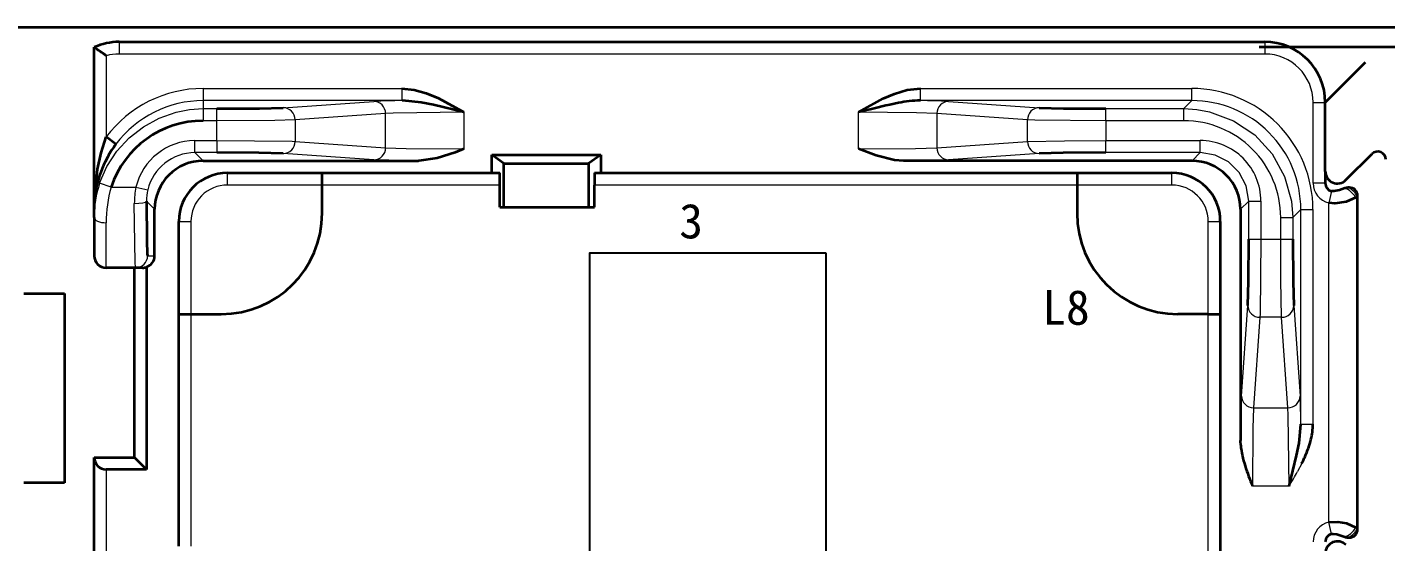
# Model space of a CAD drawing. Header units: millimetres. Extents: x 17 to 3784, y 12 to 1382.
# Drawn here: x 983.89 to 993.78, y 1091.47 to 1095.22 of the extents above; entities that cross this region are included whole.
import ezdxf

# ---------------------------------------------------------------- set-up
doc = ezdxf.new("R2010")
doc.units = ezdxf.units.MM
doc.layers.add('0层_1', color=7, linetype='Continuous', lineweight=25)
doc.styles.add('FangSong_GB2312_Style', font='simfang.ttf')

msp = doc.modelspace()

# ---------------------------------------------------------------- linework, layer by layer
at = {"color": 0, "lineweight": 35}
for p, q in [((964.3301, 1095.2229), (1004.4293, 1095.2229)), ((984.562, 1095.1155), (992.9006, 1095.1155))]:
    msp.add_line(p, q, dxfattribs=at)
at = {"color": 0, "lineweight": 35, "ltscale": 0.100272}
msp.add_line((984.3797, 1093.8975), (984.3797, 1095.076), dxfattribs=at)
at = {"color": 0, "lineweight": 13, "ltscale": 0.0075}
for p, q in [((984.562, 1095.1155), (984.562, 1095.0273)), ((992.9006, 1095.1155), (992.9006, 1095.0273)), ((984.5036, 1094.0577), (984.4199, 1094.0854)), ((985.3493, 1094.1605), (985.3493, 1094.0724)), ((992.2248, 1094.0724), (992.2248, 1094.1605)), ((993.3866, 1094.0285), (993.3665, 1093.9427)), ((984.9967, 1093.8079), (985.0849, 1093.8079)), ((992.4892, 1093.8079), (992.5774, 1093.8079)), ((993.0168, 1093.8362), (993.105, 1093.8362)), ((993.0168, 1093.6791), (993.105, 1093.6791)), ((993.3866, 1091.5306), (993.3665, 1091.6164))]:
    msp.add_line(p, q, dxfattribs=at)
at = {"color": 0, "lineweight": 35, "ltscale": 0.272501}
msp.add_line((996.0629, 1095.076), (992.8603, 1095.076), dxfattribs=at)
at = {"color": 0, "lineweight": 13, "ltscale": 0.050296}
msp.add_line((984.4678, 1095.0145), (984.4678, 1094.4234), dxfattribs=at)
at = {"color": 0, "lineweight": 13}
msp.add_line((992.9006, 1095.0273), (984.562, 1095.0273), dxfattribs=at)
at = {"color": 0, "lineweight": 35, "ltscale": 0.035355}
msp.add_line((993.3413, 1094.674), (993.6351, 1094.9678), dxfattribs=at)
at = {"color": 0, "lineweight": 13, "ltscale": 0.123099}
for p, q in [((985.173, 1094.776), (986.6198, 1094.776)), ((986.6198, 1094.6879), (985.173, 1094.6879))]:
    msp.add_line(p, q, dxfattribs=at)
at = {"color": 0, "lineweight": 13, "ltscale": 0.007499}
for p, q in [((985.173, 1094.776), (985.173, 1094.6879)), ((986.6198, 1094.776), (986.6198, 1094.6879)), ((990.396, 1094.6879), (990.396, 1094.776)), ((992.3703, 1094.6879), (992.3703, 1094.776)), ((985.173, 1094.6294), (985.173, 1094.5412)), ((985.2725, 1094.5412), (985.2725, 1094.6294)), ((991.7434, 1094.5412), (991.7434, 1094.6294)), ((992.3118, 1094.5412), (992.3118, 1094.6294)), ((985.1129, 1094.3087), (985.1129, 1094.3968)), ((985.2725, 1094.3968), (985.2725, 1094.3087)), ((991.7434, 1094.3087), (991.7434, 1094.3968)), ((992.4318, 1094.3087), (992.4318, 1094.3968))]:
    msp.add_line(p, q, dxfattribs=at)
at = {"color": 0, "lineweight": 13, "ltscale": 0.167979}
for p, q in [((990.396, 1094.776), (992.3703, 1094.776)), ((992.3703, 1094.6879), (990.396, 1094.6879))]:
    msp.add_line(p, q, dxfattribs=at)
at = {"color": 0, "lineweight": 13, "ltscale": 0.00498}
msp.add_line((985.173, 1094.6879), (985.173, 1094.6294), dxfattribs=at)
at = {"color": 0, "lineweight": 13, "ltscale": 0.056199}
for p, q in [((985.757, 1094.636), (986.4159, 1094.682)), ((991.1732, 1094.5479), (990.5144, 1094.5939)), ((990.5144, 1094.3442), (991.1732, 1094.3902)), ((986.4159, 1094.2561), (985.757, 1094.3021))]:
    msp.add_line(p, q, dxfattribs=at)
at = {"color": 0, "lineweight": 35, "ltscale": 0.000236542}
msp.add_line((986.6237, 1094.6879), (986.6209, 1094.6879), dxfattribs=at)
at = {"color": 0, "lineweight": 35, "ltscale": 0.000238068}
msp.add_line((990.3949, 1094.6879), (990.3921, 1094.6879), dxfattribs=at)
at = {"color": 0, "lineweight": 13, "ltscale": 0.0562}
for p, q in [((990.5999, 1094.682), (991.2588, 1094.636)), ((986.5015, 1094.5939), (985.8426, 1094.5479)), ((985.8426, 1094.3902), (986.5015, 1094.3442)), ((991.2588, 1094.3021), (990.5999, 1094.2561)), ((992.7317, 1092.5356), (992.7777, 1093.1945)), ((993.1116, 1093.1945), (993.1576, 1092.5356)), ((992.8658, 1093.109), (992.8198, 1092.4501)), ((993.0695, 1092.4501), (993.0235, 1093.109))]:
    msp.add_line(p, q, dxfattribs=at)
at = {"color": 0, "lineweight": 13, "ltscale": 0.007042}
msp.add_line((992.3118, 1094.6294), (992.3703, 1094.6879), dxfattribs=at)
at = {"color": 0, "lineweight": 13, "ltscale": 0.050117}
msp.add_line((993.2531, 1094.0857), (993.2531, 1094.6747), dxfattribs=at)
at = {"color": 0, "lineweight": 13, "ltscale": 0.007501}
for p, q in [((993.2531, 1094.6747), (993.3413, 1094.6747)), ((993.3413, 1094.0857), (993.2531, 1094.0857))]:
    msp.add_line(p, q, dxfattribs=at)
at = {"color": 0, "lineweight": 35, "ltscale": 6.40869e-05}
msp.add_line((993.3413, 1094.6747), (993.3413, 1094.674), dxfattribs=at)
at = {"color": 0, "lineweight": 35, "ltscale": 0.042705}
msp.add_line((993.3413, 1094.1721), (993.3413, 1094.674), dxfattribs=at)
at = {"color": 0, "lineweight": 13, "ltscale": 0.008463}
for p, q in [((985.173, 1094.6294), (985.2725, 1094.6294)), ((985.2725, 1094.5412), (985.173, 1094.5412))]:
    msp.add_line(p, q, dxfattribs=at)
at = {"color": 0, "lineweight": 13, "ltscale": 0.021239}
for p, q in [((986.5015, 1094.3442), (986.5015, 1094.5939)), ((990.5144, 1094.5939), (990.5144, 1094.3442)), ((992.8198, 1092.4501), (993.0695, 1092.4501))]:
    msp.add_line(p, q, dxfattribs=at)
at = {"color": 0, "lineweight": 13, "ltscale": 0.022759}
for p, q in [((987.0716, 1094.6028), (987.0716, 1094.3353)), ((989.9442, 1094.3353), (989.9442, 1094.6028))]:
    msp.add_line(p, q, dxfattribs=at)
at = {"color": 0, "lineweight": 35, "ltscale": 0.005631}
msp.add_line((990.2357, 1094.6711), (990.1709, 1094.6578), dxfattribs=at)
at = {"color": 0, "lineweight": 13, "ltscale": 0.048364}
for p, q in [((991.7434, 1094.6294), (992.3118, 1094.6294)), ((992.3118, 1094.5412), (991.7434, 1094.5412))]:
    msp.add_line(p, q, dxfattribs=at)
at = {"color": 0, "lineweight": 13, "ltscale": 0.012286}
for p, q in [((985.2725, 1094.3968), (985.2725, 1094.5412)), ((991.7434, 1094.5412), (991.7434, 1094.3968)), ((992.8724, 1093.6791), (993.0168, 1093.6791))]:
    msp.add_line(p, q, dxfattribs=at)
at = {"color": 0, "lineweight": 13, "ltscale": 0.01341}
for p, q in [((985.8426, 1094.5479), (985.8426, 1094.3902)), ((991.1732, 1094.3902), (991.1732, 1094.5479))]:
    msp.add_line(p, q, dxfattribs=at)
at = {"color": 0, "lineweight": 35, "ltscale": 0.007499}
msp.add_line((984.5384, 1094.3705), (984.4678, 1094.4234), dxfattribs=at)
at = {"color": 0, "lineweight": 13, "ltscale": 0.013574}
for p, q in [((985.1129, 1094.3968), (985.2725, 1094.3968)), ((985.2725, 1094.3087), (985.1129, 1094.3087))]:
    msp.add_line(p, q, dxfattribs=at)
at = {"color": 0, "lineweight": 13, "ltscale": 0.058574}
for p, q in [((991.7434, 1094.3968), (992.4318, 1094.3968)), ((992.4318, 1094.3087), (991.7434, 1094.3087))]:
    msp.add_line(p, q, dxfattribs=at)
at = {"color": 0, "lineweight": 35, "ltscale": 0.003594}
msp.add_line((984.479, 1094.279), (984.4594, 1094.2416), dxfattribs=at)
at = {"color": 0, "lineweight": 13, "ltscale": 0.007223}
msp.add_line((985.1129, 1094.3087), (985.173, 1094.2487), dxfattribs=at)
at = {"color": 0, "lineweight": 35, "ltscale": 0.01125}
for p, q in [((987.2739, 1094.1605), (987.2739, 1094.2927)), ((988.0672, 1094.2927), (988.0672, 1094.1605))]:
    msp.add_line(p, q, dxfattribs=at)
at = {"color": 0, "lineweight": 35, "ltscale": 0.0675}
msp.add_line((987.2739, 1094.2927), (988.0672, 1094.2927), dxfattribs=at)
at = {"color": 0, "lineweight": 35, "ltscale": 0.009216}
for p, q in [((987.362, 1094.2298), (987.2739, 1094.2927)), ((988.0672, 1094.2927), (987.979, 1094.2298))]:
    msp.add_line(p, q, dxfattribs=at)
at = {"color": 0, "lineweight": 13, "ltscale": 0.007224}
for p, q in [((992.3717, 1094.2487), (992.4318, 1094.3087)), ((992.7843, 1093.9562), (992.7243, 1093.8961))]:
    msp.add_line(p, q, dxfattribs=at)
at = {"color": 0, "lineweight": 35, "ltscale": 0.022856}
msp.add_line((993.4918, 1094.1097), (993.6817, 1094.2997), dxfattribs=at)
at = {"color": 0, "lineweight": 35, "ltscale": 0.133382}
msp.add_line((985.173, 1094.2487), (986.7406, 1094.2487), dxfattribs=at)
at = {"color": 0, "lineweight": 13, "ltscale": 0.027629}
msp.add_line((986.7406, 1094.2487), (986.4159, 1094.2561), dxfattribs=at)
at = {"color": 0, "lineweight": 35, "ltscale": 0.000262456}
msp.add_line((986.7437, 1094.2487), (986.7406, 1094.2487), dxfattribs=at)
at = {"color": 0, "lineweight": 35, "ltscale": 0.052501}
msp.add_line((987.362, 1094.2298), (987.979, 1094.2298), dxfattribs=at)
at = {"color": 0, "lineweight": 35, "ltscale": 0.027143}
for p, q in [((987.362, 1093.9108), (987.362, 1094.2298)), ((987.979, 1094.2298), (987.979, 1093.9108))]:
    msp.add_line(p, q, dxfattribs=at)
at = {"color": 0, "lineweight": 35, "ltscale": 0.000263981}
for p, q in [((990.2752, 1094.2487), (990.2721, 1094.2487)), ((992.7243, 1092.2079), (992.7243, 1092.211))]:
    msp.add_line(p, q, dxfattribs=at)
at = {"color": 0, "lineweight": 35, "ltscale": 0.17838}
msp.add_line((992.3717, 1094.2487), (990.2752, 1094.2487), dxfattribs=at)
at = {"color": 0, "lineweight": 35, "ltscale": 0.058749}
for p, q in [((985.3493, 1094.1605), (986.0398, 1094.1605)), ((991.5343, 1094.1605), (992.2248, 1094.1605)), ((987.3326, 1093.9108), (988.0231, 1093.9108))]:
    msp.add_line(p, q, dxfattribs=at)
at = {"color": 0, "lineweight": 35, "ltscale": 0.110001}
msp.add_line((986.0398, 1094.1605), (987.3326, 1094.1605), dxfattribs=at)
at = {"color": 0, "lineweight": 35, "ltscale": 0.0075}
for p, q in [((986.0398, 1094.0724), (986.0398, 1094.1605)), ((987.3326, 1094.0724), (987.3326, 1094.1605)), ((988.0231, 1094.1605), (988.0231, 1094.0724)), ((991.5343, 1094.1605), (991.5343, 1094.0724)), ((984.9967, 1093.1322), (985.0849, 1093.1322)), ((992.4892, 1093.1322), (992.5774, 1093.1322))]:
    msp.add_line(p, q, dxfattribs=at)
at = {"color": 0, "lineweight": 35, "ltscale": 0.29875}
msp.add_line((988.0231, 1094.1605), (991.5343, 1094.1605), dxfattribs=at)
at = {"color": 0, "lineweight": 35, "ltscale": 0.007348}
msp.add_line((993.3413, 1094.1721), (993.3413, 1094.0857), dxfattribs=at)
at = {"color": 0, "lineweight": 13, "ltscale": 0.015358}
msp.add_line((984.5036, 1094.0577), (984.6841, 1094.0577), dxfattribs=at)
at = {"color": 0, "lineweight": 13, "ltscale": 0.007498}
for p, q in [((984.6841, 1094.0577), (984.7699, 1094.0374)), ((992.7843, 1093.9562), (992.8724, 1093.9562)), ((993.1635, 1093.8947), (993.2516, 1093.8947)), ((992.7843, 1093.6791), (992.8724, 1093.6791)), ((993.1635, 1092.3318), (993.2516, 1092.3318))]:
    msp.add_line(p, q, dxfattribs=at)
at = {"color": 0, "lineweight": 13, "ltscale": 0.058749}
for p, q in [((986.0398, 1094.0724), (985.3493, 1094.0724)), ((992.2248, 1094.0724), (991.5343, 1094.0724))]:
    msp.add_line(p, q, dxfattribs=at)
at = {"color": 0, "lineweight": 13, "ltscale": 0.110001}
msp.add_line((987.3326, 1094.0724), (986.0398, 1094.0724), dxfattribs=at)
at = {"color": 0, "lineweight": 35, "ltscale": 0.0175}
for p, q in [((986.0398, 1093.8667), (986.0398, 1094.0724)), ((991.5343, 1094.0724), (991.5343, 1093.8667))]:
    msp.add_line(p, q, dxfattribs=at)
at = {"color": 0, "lineweight": 35, "ltscale": 0.01375}
for p, q in [((987.3326, 1093.9108), (987.3326, 1094.0724)), ((988.0231, 1093.9108), (988.0231, 1094.0724))]:
    msp.add_line(p, q, dxfattribs=at)
at = {"color": 0, "lineweight": 13, "ltscale": 0.29875}
msp.add_line((991.5343, 1094.0724), (988.0231, 1094.0724), dxfattribs=at)
at = {"color": 0, "lineweight": 35, "ltscale": 0.000515996}
for p, q in [((993.514, 1094.0542), (993.508, 1094.054)), ((993.508, 1091.5051), (993.514, 1091.5049))]:
    msp.add_line(p, q, dxfattribs=at)
at = {"color": 0, "lineweight": 13, "ltscale": 0.000375051}
msp.add_line((993.5119, 1094.0522), (993.508, 1094.054), dxfattribs=at)
at = {"color": 0, "lineweight": 13, "ltscale": 0.001185}
for p, q in [((993.5743, 1093.9898), (993.5629, 1093.9818)), ((993.5629, 1091.5773), (993.5743, 1091.5693))]:
    msp.add_line(p, q, dxfattribs=at)
at = {"color": 0, "lineweight": 13, "ltscale": 0.000251938}
for p, q in [((993.5764, 1093.9919), (993.5743, 1093.9898)), ((993.5743, 1091.5693), (993.5764, 1091.5672))]:
    msp.add_line(p, q, dxfattribs=at)
at = {"color": 0, "lineweight": 13, "ltscale": 0.205949}
msp.add_line((993.5743, 1093.9898), (993.5743, 1091.5693), dxfattribs=at)
at = {"color": 0, "lineweight": 35, "ltscale": 0.206305}
msp.add_line((993.5764, 1091.5672), (993.5764, 1093.9919), dxfattribs=at)
at = {"color": 0, "lineweight": 35, "ltscale": 0.003913}
msp.add_line((984.3803, 1093.9435), (984.3797, 1093.8975), dxfattribs=at)
at = {"color": 0, "lineweight": 35, "ltscale": 0.000141144}
msp.add_line((984.3797, 1093.8959), (984.3797, 1093.8975), dxfattribs=at)
at = {"color": 0, "lineweight": 35, "ltscale": 0.005009}
msp.add_line((984.3797, 1093.8369), (984.3797, 1093.8957), dxfattribs=at)
at = {"color": 0, "lineweight": 13, "ltscale": 0.007202}
msp.add_line((984.8204, 1093.8961), (984.7606, 1093.956), dxfattribs=at)
at = {"color": 0, "lineweight": 35, "ltscale": 0.028755}
msp.add_line((984.8204, 1093.5582), (984.8204, 1093.8961), dxfattribs=at)
at = {"color": 0, "lineweight": 35, "ltscale": 0.143381}
msp.add_line((992.7243, 1093.8961), (992.7243, 1092.211), dxfattribs=at)
at = {"color": 0, "lineweight": 13, "ltscale": 0.023574}
for p, q in [((992.7843, 1093.6791), (992.7843, 1093.9562)), ((992.8724, 1093.9562), (992.8724, 1093.6791))]:
    msp.add_line(p, q, dxfattribs=at)
at = {"color": 0, "lineweight": 13, "ltscale": 0.007041}
msp.add_line((993.1635, 1093.8947), (993.105, 1093.8362), dxfattribs=at)
at = {"color": 0, "lineweight": 13, "ltscale": 0.13298}
for p, q in [((993.1635, 1092.3318), (993.1635, 1093.8947)), ((993.2516, 1093.8947), (993.2516, 1092.3318))]:
    msp.add_line(p, q, dxfattribs=at)
at = {"color": 0, "lineweight": 13, "ltscale": 0.197928}
msp.add_line((993.3665, 1091.6164), (993.3665, 1093.9427), dxfattribs=at)
at = {"color": 0, "lineweight": 35, "ltscale": 0.023711}
msp.add_line((984.3797, 1093.8369), (984.3797, 1093.5582), dxfattribs=at)
at = {"color": 0, "lineweight": 13, "ltscale": 0.027895}
msp.add_line((984.4678, 1093.47), (984.4678, 1093.7979), dxfattribs=at)
at = {"color": 0, "lineweight": 35, "ltscale": 0.0575}
for p, q in [((984.9967, 1093.1322), (984.9967, 1093.8079)), ((992.5774, 1093.8079), (992.5774, 1093.1322))]:
    msp.add_line(p, q, dxfattribs=at)
at = {"color": 0, "lineweight": 13, "ltscale": 0.0575}
for p, q in [((985.0849, 1093.8079), (985.0849, 1093.1322)), ((992.4892, 1093.1322), (992.4892, 1093.8079))]:
    msp.add_line(p, q, dxfattribs=at)
at = {"color": 0, "lineweight": 13, "ltscale": 0.013364}
for p, q in [((993.0168, 1093.6791), (993.0168, 1093.8362)), ((993.105, 1093.8362), (993.105, 1093.6791))]:
    msp.add_line(p, q, dxfattribs=at)
at = {"color": 0, "lineweight": 13, "ltscale": 0.004367}
msp.add_line((984.7691, 1093.5582), (984.8204, 1093.5582), dxfattribs=at)
at = {"color": 0, "lineweight": 35, "ltscale": 0.018135}
msp.add_line((984.681, 1093.47), (984.4678, 1093.47), dxfattribs=at)
at = {"color": 0, "lineweight": 35, "ltscale": 0.1175}
for p, q in [((984.6735, 1092.0891), (984.6735, 1093.47)), ((984.1631, 1093.2837), (984.1631, 1091.9027))]:
    msp.add_line(p, q, dxfattribs=at)
at = {"color": 0, "lineweight": 35, "ltscale": 0.004407}
msp.add_line((984.7328, 1093.47), (984.681, 1093.47), dxfattribs=at)
at = {"color": 0, "lineweight": 35, "ltscale": 0.12543}
msp.add_line((984.7617, 1093.4751), (984.7617, 1092.0009), dxfattribs=at)
at = {"color": 0, "lineweight": 35, "ltscale": 0.025}
for p, q in [((983.8693, 1093.2837), (984.1631, 1093.2837)), ((984.3797, 1092.0891), (984.6735, 1092.0891)), ((984.7617, 1092.0009), (984.4678, 1092.0009)), ((984.1631, 1091.9027), (983.8693, 1091.9027))]:
    msp.add_line(p, q, dxfattribs=at)
at = {"color": 0, "lineweight": 35, "ltscale": 0.14375}
msp.add_line((984.9967, 1091.4427), (984.9967, 1093.1322), dxfattribs=at)
at = {"color": 0, "lineweight": 13, "ltscale": 0.14375}
msp.add_line((985.0849, 1093.1322), (985.0849, 1091.4427), dxfattribs=at)
at = {"color": 0, "lineweight": 35, "ltscale": 0.01875}
for p, q in [((985.0849, 1093.1322), (985.3052, 1093.1322)), ((992.4892, 1093.1322), (992.2688, 1093.1322))]:
    msp.add_line(p, q, dxfattribs=at)
at = {"color": 0, "lineweight": 13, "ltscale": 0.16625}
msp.add_line((992.4892, 1091.1782), (992.4892, 1093.1322), dxfattribs=at)
at = {"color": 0, "lineweight": 35, "ltscale": 0.16625}
msp.add_line((992.5774, 1093.1322), (992.5774, 1091.1782), dxfattribs=at)
at = {"color": 0, "lineweight": 13, "ltscale": 0.013411}
msp.add_line((993.0235, 1093.109), (992.8658, 1093.109), dxfattribs=at)
at = {"color": 0, "lineweight": 13, "ltscale": 0.027627}
msp.add_line((992.7243, 1092.211), (992.7317, 1092.5356), dxfattribs=at)
at = {"color": 0, "lineweight": 35, "ltscale": 0.000236531}
msp.add_line((993.1635, 1092.3279), (993.1635, 1092.3307), dxfattribs=at)
at = {"color": 0, "lineweight": 35, "ltscale": 0.002613}
msp.add_line((992.7257, 1092.1772), (992.7243, 1092.2079), dxfattribs=at)
at = {"color": 0, "lineweight": 35, "ltscale": 0.12875}
msp.add_line((984.3797, 1090.5759), (984.3797, 1092.0891), dxfattribs=at)
at = {"color": 0, "lineweight": 35, "ltscale": 0.010606}
msp.add_line((984.6735, 1092.0891), (984.7617, 1092.0009), dxfattribs=at)
at = {"color": 0, "lineweight": 13, "ltscale": 0.005502}
msp.add_line((993.1698, 1092.043), (993.1397, 1091.9858), dxfattribs=at)
at = {"color": 0, "lineweight": 13, "ltscale": 0.12125}
msp.add_line((984.4678, 1092.0009), (984.4678, 1090.5759), dxfattribs=at)
at = {"color": 0, "lineweight": 13, "ltscale": 0.02276}
msp.add_line((993.0784, 1091.88), (992.8109, 1091.88), dxfattribs=at)
at = {"color": 0, "lineweight": 13, "ltscale": 0.000375379}
msp.add_line((993.5119, 1091.507), (993.508, 1091.5051), dxfattribs=at)
at = {"color": 0, "lineweight": 35}
for points in [[(986.6198, 1094.776), (986.7092, 1094.7668), (986.7959, 1094.7428), (986.8862, 1094.7053), (987.0579, 1094.6109), (987.0716, 1094.6028)], [(989.9442, 1094.6028), (989.9653, 1094.6153), (990.1226, 1094.702), (990.205, 1094.7374), (990.2988, 1094.7652), (990.396, 1094.776)], [(987.0716, 1094.6028), (986.8495, 1094.6569), (986.7599, 1094.6747), (986.6237, 1094.6879)], [(985.2725, 1094.6294), (985.5829, 1094.6313), (985.757, 1094.636)], [(991.2588, 1094.636), (991.4364, 1094.6312), (991.7434, 1094.6294)], [(984.3803, 1093.9435), (984.4048, 1094.1886), (984.4312, 1094.308), (984.4678, 1094.4234)], [(985.757, 1094.3021), (985.5794, 1094.3069), (985.2725, 1094.3087)], [(987.0716, 1094.3353), (987.0074, 1094.3108), (986.8766, 1094.2683), (986.7437, 1094.2487)], [(990.2721, 1094.2487), (990.2046, 1094.2545), (990.0732, 1094.2879), (989.9442, 1094.3353)], [(991.7434, 1094.3087), (991.4329, 1094.3068), (991.2588, 1094.3021)], [(993.5629, 1093.9818), (993.4933, 1093.9496), (993.4111, 1093.9388), (993.3665, 1093.9427)], [(993.4836, 1094.0495), (993.4455, 1094.036), (993.4065, 1094.027), (993.3866, 1094.0285)], [(984.7606, 1093.956), (984.7637, 1093.667), (984.7671, 1093.5713), (984.7684, 1093.5597), (984.7687, 1093.5587), (984.7691, 1093.5582)], [(992.7777, 1093.1945), (992.7825, 1093.3721), (992.7843, 1093.6791)], [(993.105, 1093.6791), (993.1068, 1093.3686), (993.1116, 1093.1945)], [(993.0784, 1091.88), (993.1325, 1092.1021), (993.1503, 1092.1917), (993.1635, 1092.3279)], [(993.3665, 1091.6164), (993.4321, 1091.6198), (993.4947, 1091.6091), (993.5629, 1091.5773)], [(993.3866, 1091.5306), (993.3999, 1091.5322), (993.4264, 1091.5285), (993.4836, 1091.5096)]]:
    msp.add_lwpolyline(points, dxfattribs=at)
at = {"color": 0, "lineweight": 13}
for points in [[(984.4199, 1094.0854), (984.4728, 1094.2082), (984.5453, 1094.3195), (984.635, 1094.4169), (984.7384, 1094.4978), (984.8537, 1094.5609), (984.9779, 1094.6044), (985.0744, 1094.623), (985.173, 1094.6294)], [(987.0716, 1094.6028), (986.5557, 1094.5966), (986.5015, 1094.5939)], [(990.5144, 1094.5939), (990.3654, 1094.5992), (989.9442, 1094.6028)], [(992.3118, 1094.6294), (992.4054, 1094.6237), (992.4978, 1094.6068), (992.6734, 1094.5414), (992.829, 1094.4374), (992.9552, 1094.2995), (993.0456, 1094.1354), (993.0958, 1093.9548), (993.105, 1093.8362)], [(985.8426, 1094.5479), (985.6943, 1094.5439), (985.2725, 1094.5412)], [(991.7434, 1094.5412), (991.2269, 1094.5458), (991.1732, 1094.5479)], [(985.2725, 1094.3968), (985.8206, 1094.3913), (985.8426, 1094.3902)], [(991.1732, 1094.3902), (991.4433, 1094.3956), (991.7434, 1094.3968)], [(986.5015, 1094.3442), (986.6504, 1094.3389), (987.0716, 1094.3353)], [(989.9442, 1094.3353), (990.3588, 1094.3387), (990.5144, 1094.3442)], [(992.7843, 1093.9562), (992.766, 1094.0668), (992.7146, 1094.1645), (992.6372, 1094.2411), (992.54, 1094.2912), (992.4318, 1094.3087)], [(984.681, 1093.47), (984.6806, 1093.4706), (984.6799, 1093.4746), (984.6779, 1093.508), (984.6724, 1093.9381)], [(992.8724, 1093.6791), (992.8669, 1093.131), (992.8658, 1093.109)], [(993.0235, 1093.109), (993.0181, 1093.379), (993.0168, 1093.6791)], [(992.8198, 1092.4501), (992.8145, 1092.3012), (992.8109, 1091.88)], [(993.0784, 1091.88), (993.0722, 1092.3958), (993.0695, 1092.4501)]]:
    msp.add_lwpolyline(points, dxfattribs=at)
at = {"color": 0, "lineweight": 35}
for centre, radius, start, end in [((984.562, 1094.6747), 0.4407, 90, 114.42748), ((983.6272, 1093.9026), 1.394, 52.90952, 57.32804), ((992.9006, 1094.6747), 0.4407, 0, 90), ((990.405, 1093.8473), 0.8409, 90.87825, 101.61266), ((991.9212, 1086.9854), 7.8696, 102.85094, 104.54907), ((985.1731, 1093.8361), 0.7052, 90.00368, 161.68181), ((985.1805, 1093.8888), 0.8028, 143.12275, 150.91394), ((993.7233, 1094.2581), 0.0588, 0, 135), ((985.1659, 1093.8962), 0.7864, 153.94882, 169.66589), ((985.1729, 1093.8962), 0.3525, 89.99605, 180.00398), ((992.3718, 1093.8962), 0.3525, 359.99605, 90.00399), ((985.3493, 1093.8079), 0.3526, 90, 180.00001), ((992.2248, 1093.8079), 0.3526, 0, 90), ((993.4294, 1094.1721), 0.0881, 180.00001, 315), ((993.4001, 1094.0857), 0.0588, 179.99999, 256.79541), ((985.1602, 1093.8975), 0.7805, 169.68258, 179.99812), ((993.5155, 1093.9461), 0.1082, 94.00105, 107.1688), ((985.3052, 1093.8667), 0.7346, 270, 0), ((992.2688, 1093.8667), 0.7346, 180.00001, 270), ((984.4678, 1093.5582), 0.0881, 179.99999, 270), ((984.7323, 1093.5582), 0.0881, 289.46938, 359.99556), ((984.7328, 1093.5554), 0.0853, 270.00863, 289.80146), ((992.7696, 1092.337), 0.4821, 345.88008, 359.38237), ((992.4133, 1092.4347), 0.8516, 336.48501, 345.3521), ((993.4355, 1092.2513), 0.7138, 185.96096, 198.39711), ((984.4678, 1092.0891), 0.0881, 179.99992, 269.99998), ((994.6111, 1092.6175), 1.9452, 197.70229, 202.27704), ((992.159, 1092.5511), 1.1313, 333.31369, 336.21922), ((993.4001, 1091.4734), 0.0588, 103.20456, 179.99998), ((993.5155, 1091.613), 0.1082, 252.83176, 265.99899), ((993.4294, 1091.3885), 0.0881, 44.99951, 180.00061)]:
    msp.add_arc(centre, radius, start, end, dxfattribs=at)
at = {"color": 0, "lineweight": 13}
for centre, radius, start, end in [((984.562, 1094.6747), 0.3526, 90, 105.48146), ((992.9006, 1094.6747), 0.3526, 360, 90), ((985.173, 1093.8946), 0.8814, 90.00144, 143.13614), ((992.3703, 1093.8948), 0.8813, 359.99609, 90.00393), ((985.1762, 1093.8883), 0.7997, 90.22823, 142.91096), ((986.6585, 1089.5402), 5.1477, 90.41896, 92.70106), ((990.3586, 1089.619), 5.0689, 87.27174, 89.57679), ((992.3704, 1093.8948), 0.7931, 359.99327, 90.00673), ((992.3118, 1093.8362), 0.705, 359.99582, 90.00441), ((985.1163, 1093.9518), 0.4452, 90.43986, 166.24047), ((985.7551, 1094.3892), 0.0873, 271.30564, 0.67905), ((992.4318, 1093.9562), 0.4406, 359.99611, 90.00391), ((985.1156, 1093.9528), 0.3561, 90.43339, 166.2447), ((986.414, 1094.3432), 0.0873, 271.31082, 0.68275), ((990.2647, 1102.4753), 8.2263, 270.06814, 272.33505), ((985.1908, 1093.8331), 0.8111, 161.87495, 179.73249), ((993.4001, 1094.0857), 0.1469, 179.99996, 256.79541), ((985.4532, 1093.7947), 0.9854, 164.52118, 179.816), ((985.2685, 1093.9404), 0.596, 168.6465, 180.22183), ((985.1062, 1093.9578), 0.3456, 166.68194, 180.2972), ((985.3493, 1093.8079), 0.2644, 90, 180.00001), ((992.2248, 1093.8079), 0.2644, 0, 90), ((993.4445, 1093.9224), 0.1463, 27.46023, 62.53977), ((993.0245, 1093.1965), 0.0873, 269.31725, 358.68918), ((993.0705, 1092.5376), 0.0873, 269.31725, 358.68918), ((988.0158, 1092.293), 5.1477, 0.41896, 2.70106), ((989.4945, 1094.0285), 4.1785, 329.0579, 330.73453), ((993.4001, 1091.4734), 0.1469, 103.20456, 180.00001), ((993.4445, 1091.6367), 0.1463, 297.46023, 332.53977)]:
    msp.add_arc(centre, radius, start, end, dxfattribs=at)
for centre, major_axis, ratio, start_param, end_param in [((986.4159, 1094.5939), (0.0061, -0.0879), 0.970003, 1.503174, 3.069737), ((990.5999, 1094.5939), (-0.0061, -0.0879), 0.970003, 3.213448, 4.780012), ((985.757, 1094.5479), (0.0061, -0.0879), 0.970003, 1.503174, 3.069737), ((991.2588, 1094.5479), (-0.0061, -0.0879), 0.970003, 3.213448, 4.780012), ((991.2588, 1094.3902), (0.0061, -0.0879), 0.970003, 4.644766, 6.21133), ((990.5999, 1094.3442), (0.0061, -0.0879), 0.970003, 4.644766, 6.21133), ((993.5039, 1093.9818), (0.0623, -0.0623), 0.536146, 1.078655, 2.35524), ((984.6724, 1093.956), (0.0881, 0.0003), 0.203601, 4.71165, 6.265359), ((984.4678, 1093.8369), (-0.0881, 0), 0.442105, 6.283185, 7.853982), ((984.681, 1093.5582), (0, 0.0881), 0.999848, 3.141593, 4.712389), ((992.8658, 1093.1945), (-0.0879, 0.0061), 0.970003, 0.071855, 1.638419), ((992.8198, 1092.5356), (-0.0879, 0.0061), 0.970003, 0.071855, 1.638419), ((993.5039, 1091.5773), (0.0623, 0.0623), 0.536146, 3.927952, 5.204534)]:
    msp.add_ellipse(centre, major_axis=major_axis, ratio=ratio, start_param=start_param, end_param=end_param, dxfattribs=at)
at = {"color": 0, "lineweight": 35}
for centre, major_axis, start_param, end_param in [((993.4517, 1093.9296), (-0.108, -0.108), 2.617994, 3.66519), ((993.4517, 1091.6295), (0.108, -0.108), 5.759587, 6.806784)]:
    msp.add_ellipse(centre, major_axis=major_axis, ratio=0.57735, start_param=start_param, end_param=end_param, dxfattribs=at)
at = {"layer": '0层_1', "color": 0, "lineweight": -2}
msp.add_lwpolyline([(989.7086, 1093.5774), (987.9862, 1093.5774), (987.9862, 1090.9563), (989.7086, 1090.9563)], close=True, dxfattribs=at)

# ---------------------------------------------------------------- texts
at = {"color": 0, "linetype": 'Continuous', "style": 'FangSong_GB2312_Style'}
for s, height, p in [('3', 0.2531, (988.6392, 1093.6838)), ('L8', 0.25309, (991.282, 1093.0548))]:
    msp.add_text(s, height=height, dxfattribs=at).set_placement(p)

doc.saveas('drawing.dxf')
